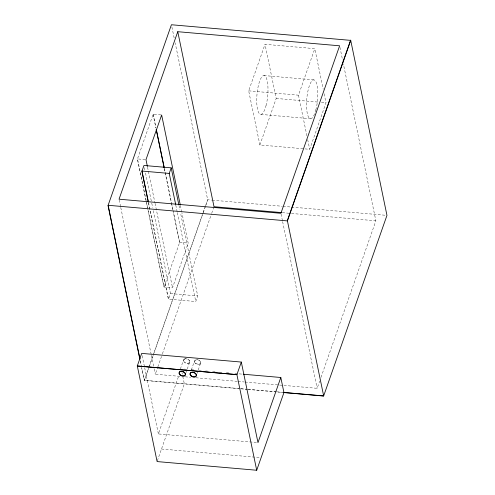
<?xml version="1.0" encoding="UTF-8"?>
<svg xmlns="http://www.w3.org/2000/svg" width="495" height="495" viewBox="0 0 495 495"><rect width="100%" height="100%" fill="white"/><g stroke="black" fill="none" stroke-linecap="round" stroke-linejoin="round"><path stroke-width="0.37" stroke-dasharray="2.48 1.86" d="M160.937 114.92L153.128 114.24L137.418 159.081L163.969 287.279L179.66 242.34L173.417 212.2M153.314 210.678L170.478 293.566L168.523 299.147L148.55 202.696M146.211 201.1L164 287.007L172.52 287.75L188.18 243.082L181.937 212.937M202.82 213.593L144.373 380.29L247.488 389.274M203.074 212.862L207.665 199.763L211.513 200.098M149.162 366.851L144.311 380.686L141.65 367.835M149.416 366.127L153.753 353.752M154.013 353.022L203.012 213.258M203.266 212.528L205.307 206.706M205.567 205.976L207.696 199.9L175.174 42.855M324.138 93.753L326.007 102.774L309.697 149.304L259.894 144.967L248.682 90.839L264.998 44.309L314.801 48.652L323.204 89.242M179.833 376.349L155.288 374.214L157.583 367.655M157.837 366.931L162.181 354.55M162.434 353.82L211.458 213.995M211.712 213.265L214.013 206.712M148.395 202.684L168.368 299.135L195.76 301.523L197.722 295.942L180.557 213.048M180.384 369.004L183.577 359.914M256.453 442.481L158.381 433.936L178.93 375.328M259.894 144.967L276.204 98.437L264.998 44.309M186.027 372.568L187.011 369.771M187.252 369.072L189.709 362.08A3.248 2.122 19.3 0 0 185.724 358.726A3.248 2.122 19.3 0 0 184.493 362.185A3.248 2.122 19.3 0 0 189.709 362.08M157.348 460.876L184.332 383.903L182.915 377.042M191.342 369.957L194.529 360.861M196.979 373.521L197.963 370.724M198.21 370.025L200.661 363.027M306.894 135.772L298.485 95.176L314.801 48.652M245.037 382.029L317.147 388.315L319.696 381.032M320.977 377.388L375.872 220.813L343.375 63.905M189.412 362.934L188.799 363.367A3.119 2.036 19.3 0 1 185.39 363.076L184.579 362.513M184.567 359.067L183.954 359.5A3.583 2.333 19.3 0 0 184.585 362.513M263.829 75.537L313.632 79.874M248.682 90.839L298.485 95.176M276.204 98.437L318.347 102.112M321.41 102.378L326.007 102.774M260.871 114.413L310.674 118.751M145.282 159.588L137.474 158.907L146.056 200.351M212.287 200.166L282.311 206.267M283.078 206.335L290.775 207.003M291.543 207.071L386.187 215.319M282.28 212.658L290.72 213.394M291.487 213.463L375.872 220.813M179.66 242.34L188.18 243.082M170.478 293.566L197.722 295.942M184.276 369.084L188.106 369.418M191.169 369.685L194.999 370.019M198.835 370.353L201.898 370.619M205.728 370.953L208.791 371.219M212.627 371.553L216.457 371.887M219.52 372.153L223.35 372.488M226.413 372.754L230.249 373.088M234.847 373.49L242.507 374.158M185.204 376.819L190.569 377.283M195.94 377.753L237.365 381.36M238.132 381.428L244.27 381.967M248.255 389.342L275.956 391.755M276.724 391.823L282.113 392.294M240.267 388.773L144.404 380.426L141.719 367.463M241.034 388.841L247.16 389.373M247.927 389.441L283.938 392.578M161.5 449.014L259.578 457.566M200.735 362.309L200.71 362.229A3.539 2.271 18.9 0 0 200.277 361.375L199.442 360.595A3.044 1.955 18.9 0 0 196.428 359.834L195.185 360.317A3.682 2.364 18.9 0 0 194.9 362.786L195.983 363.825A3.044 1.955 18.9 0 0 198.866 364.506L200.116 364.023A3.713 2.382 18.9 0 0 200.753 362.439L200.741 362.34M339.941 47.31L342.596 60.13M307.673 139.534L309.697 149.304M281.055 214.057L282.466 220.844M282.62 221.599L317.147 388.315M171.895 27.015L174.234 38.332M180.378 205.406L181.783 212.188M178.992 205.512L179.933 210.035M175.787 205.072L177.191 211.854M177.346 212.603L195.76 301.523M153.128 114.24L155.937 127.803M164.365 168.492L173.262 211.445M153.103 114.351L155.913 127.927M164.346 168.647L164.971 171.666M165.126 172.415L171.375 202.585M171.53 203.334L172.934 210.121M173.095 210.876L179.654 242.55M147.547 167.18L154.886 202.597M155.04 203.352L172.52 287.75M144.422 167.725L144.887 169.983M145.511 173.003L151.6 202.387M151.755 203.142L152.689 207.665M181.987 372.556L182.302 374.096M119.196 199.955L120.607 206.743M120.761 207.498L151.222 354.599M151.377 355.354L154.038 368.175M154.192 368.93L155.288 374.214M142.158 355.645L144.503 366.937M144.658 367.686L158.381 433.936M140.314 360.676L141.564 366.708M140.24 361.016L141.025 364.803M184.561 359.067A3.119 2.036 19.3 0 1 187.976 359.364L188.787 359.921A3.583 2.333 19.3 0 1 189.406 362.934M195.482 363.138A3.261 2.098 18.8 0 0 200.698 362.99A3.261 2.098 18.8 0 0 196.651 359.698A3.261 2.098 18.8 0 0 195.482 363.138M266.032 105.621A19.509 5.402 -85 0 0 264.212 75.568A19.509 5.402 -85 0 0 256.812 103.74A19.509 5.402 -85 0 0 266.032 105.621M315.835 109.958A19.509 5.402 -85 0 0 314.016 79.905A19.509 5.402 -85 0 0 306.615 108.077A19.509 5.402 -85 0 0 315.835 109.958"/><path stroke-width="0.74" d="M177.767 31.699L119.041 199.2L280.9 213.302L339.626 45.8L177.767 31.699L214.013 206.712L281.519 212.59M175.632 204.317L169.234 173.423L171.19 167.836L143.952 165.466L141.991 171.047L148.395 201.941M241.312 362.062L236.901 374.628L256.707 470.25L157.107 461.575L137.301 365.941L141.694 353.387L241.312 362.062L257.982 442.617L280.813 377.493L243.274 374.22M256.707 470.25L283.938 392.578L280.813 377.493M179.555 372.061L180.168 371.627A3.119 2.03 19.3 0 1 183.577 371.924M184.406 375.928L185.012 375.495A3.583 2.339 19.3 0 0 184.388 372.481L183.577 371.924M169.234 173.423L141.842 171.035L148.24 201.929M282.88 392.362L323.662 395.913L386.96 215.381L350.652 40.058L287.36 220.591L323.693 396.05L283.938 392.578M180.217 204.652L161.648 114.982L145.988 159.65L147.392 166.431M171.19 167.836L178.837 204.763M156.253 129.306L164.21 167.737M156.228 129.43L164.192 167.892M139.998 359.166L108.133 205.283L287.422 220.9L350.714 40.373L171.425 24.75L108.04 205.536L139.769 358.745M179.561 372.067A3.583 2.339 19.3 0 0 180.186 375.074L180.997 375.631A3.119 2.03 19.3 0 0 184.406 375.928M236.901 374.628L137.263 365.991L236.901 374.628M190.693 372.84L190.513 373.007A3.583 2.339 19.3 0 0 191.144 376.021L191.955 376.577A3.119 2.03 19.3 0 0 195.364 376.881L195.971 376.441A3.583 2.339 19.3 0 0 195.339 373.434L194.529 372.871A3.119 2.03 19.3 0 0 191.12 372.574L190.693 372.84M191.033 375.724A3.248 2.122 19.3 0 0 196.243 375.618A3.248 2.122 19.3 0 0 192.264 372.265A3.248 2.122 19.3 0 0 191.033 375.724M180.075 374.771A3.248 2.122 19.3 0 0 185.291 374.666A3.248 2.122 19.3 0 0 181.312 371.312A3.248 2.122 19.3 0 0 180.075 374.771"/></g></svg>
